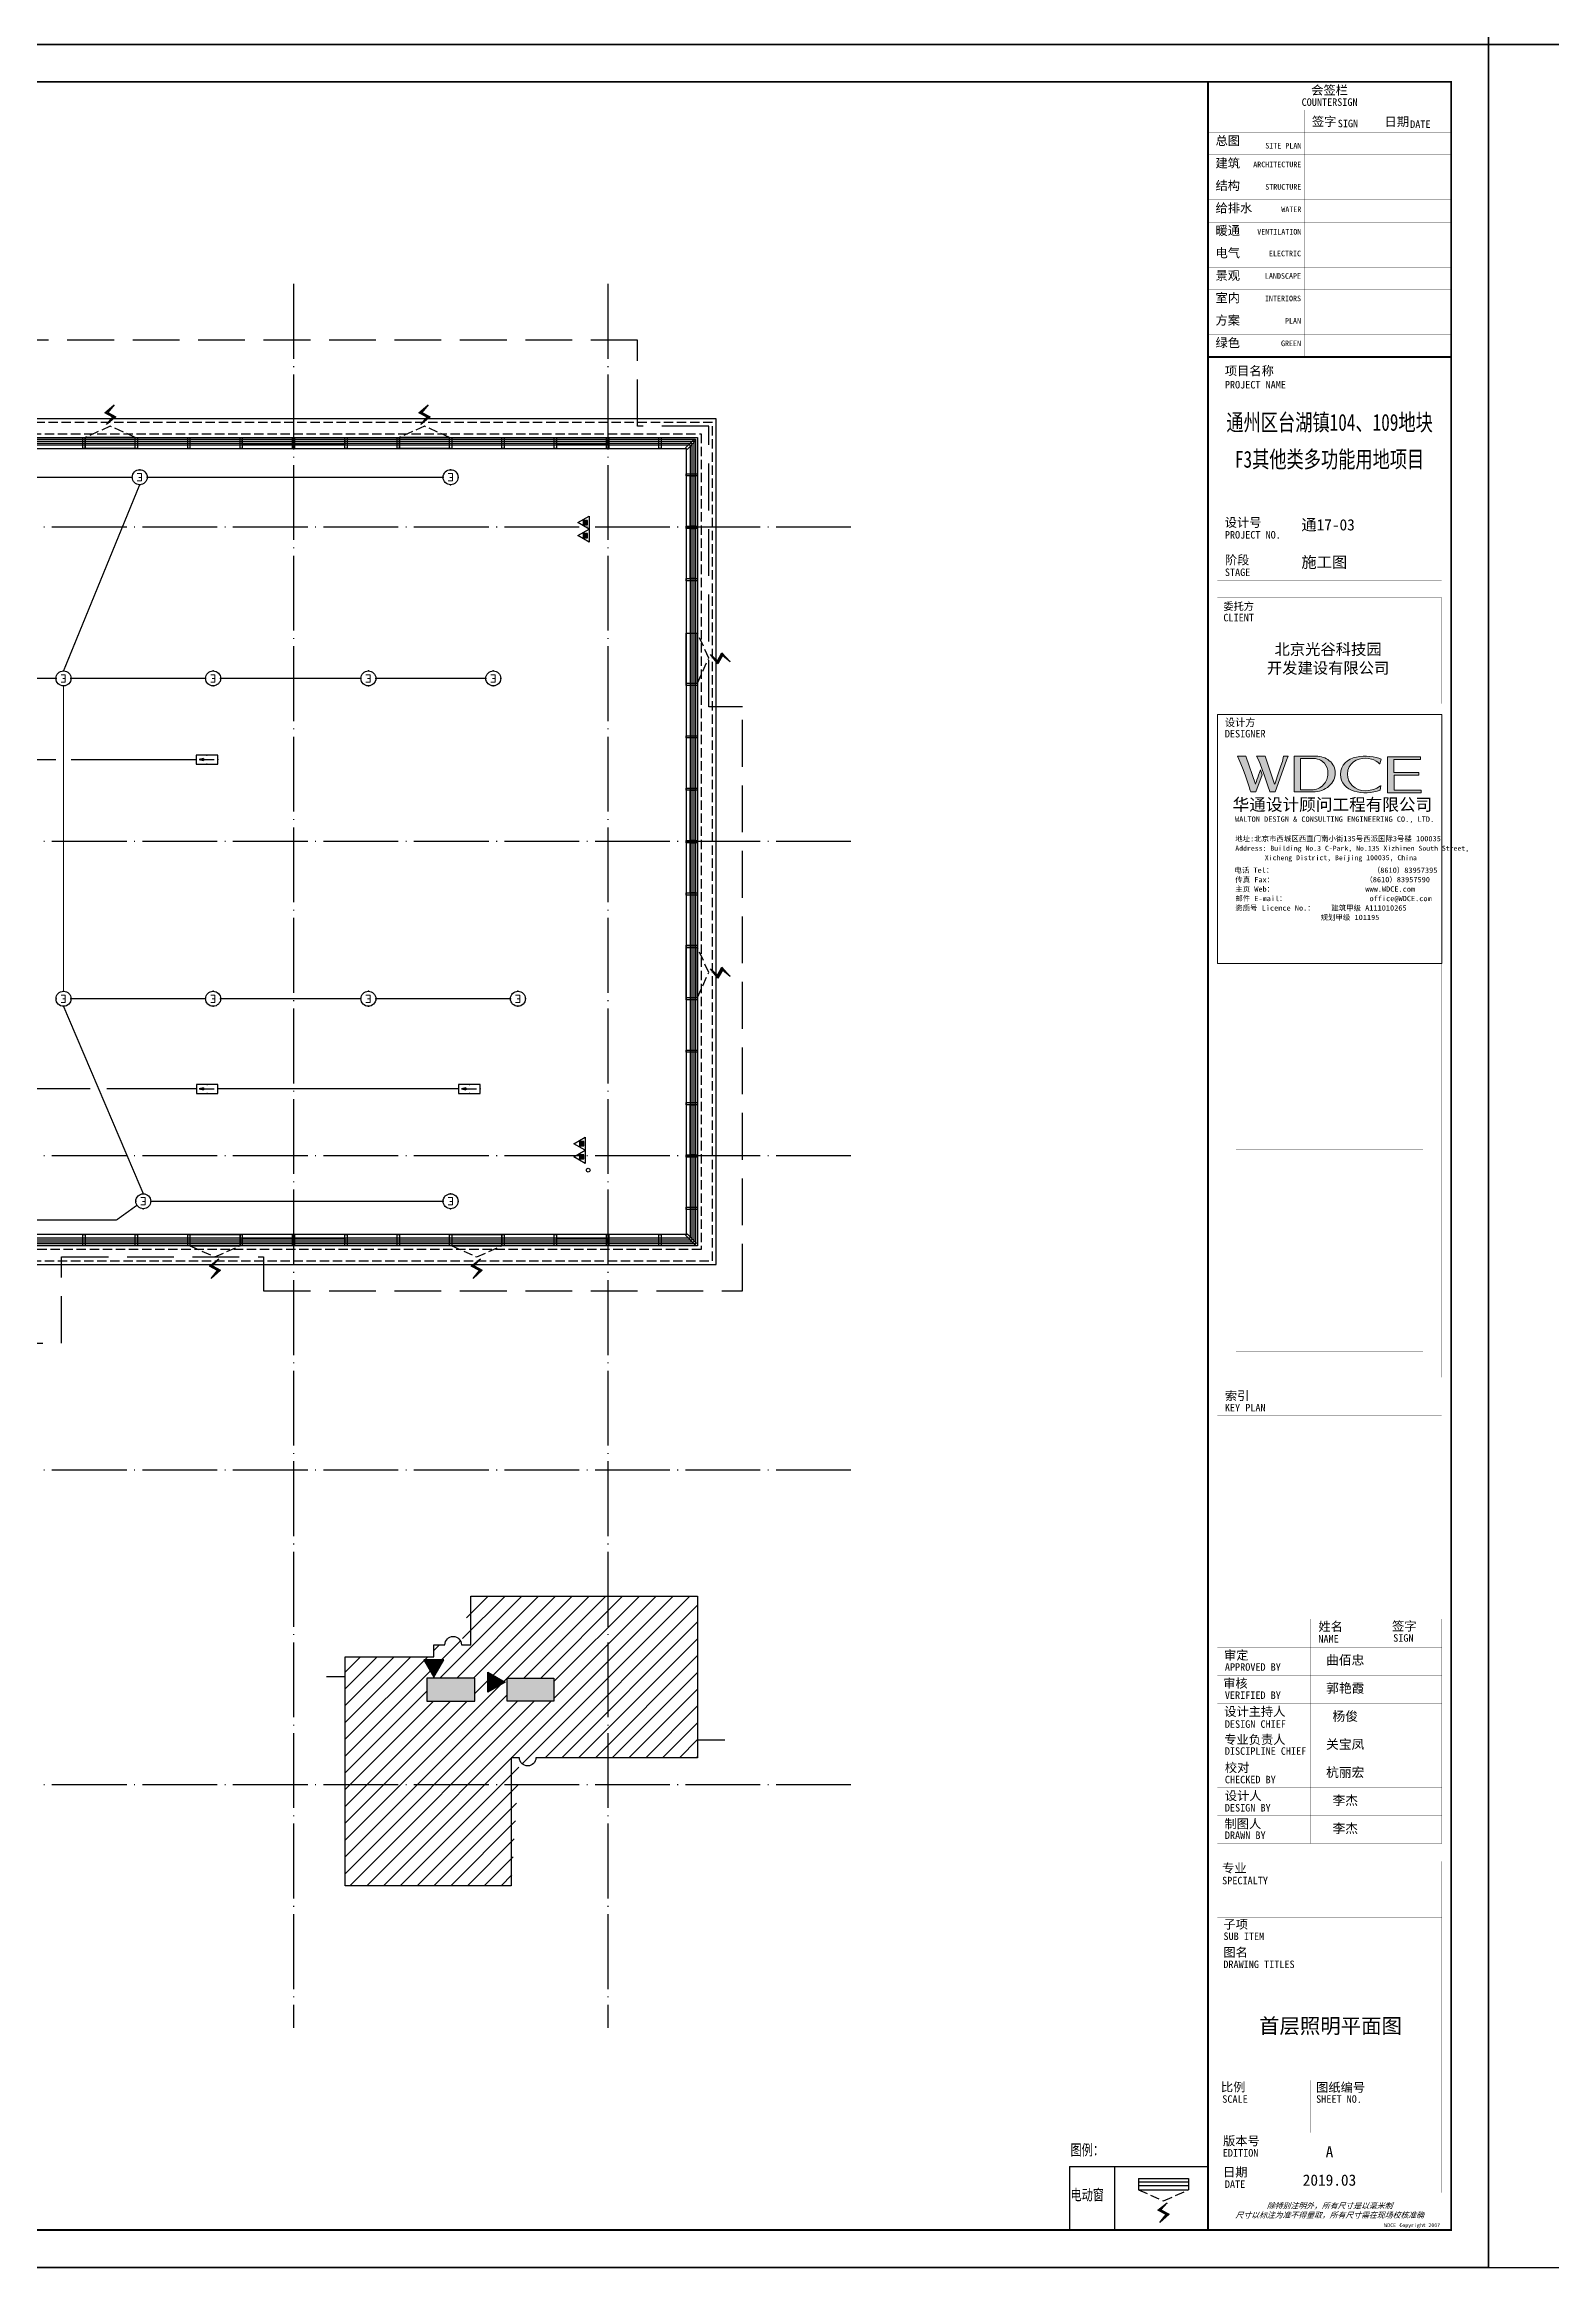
# Model space of a CAD drawing. Extents: x -292644 to 261407, y -12902 to 435090.
# Drawn here: x 138697 to 178991, y -12902 to 46500 of the extents above; entities that cross this region are included whole.
import ezdxf
from ezdxf.enums import TextEntityAlignment as Align
from ezdxf.xclip import XClip

# ---------------------------------------------------------------- set-up
doc = ezdxf.new("R2010")
doc.units = 0
doc.header["$LTSCALE"] = 1000
doc.header["$MEASUREMENT"] = 0
for name, pattern in [('104-10 轴网$0$DOTE', [2.42, 2, -0.2, 0.02, -0.2]), ('8#楼幕墙$0$109-34 轴网$0$L1$0$$AUDIT_BAD_LTYPE1', [0]), ('8#楼幕墙$0$DASH', [0.35, 0.25, -0.1]), ('DASH', [0.35, 0.25, -0.1]), ('X-104 8#10#平面_t3$0$109-34 轴网$0$L1$0$$AUDIT_BAD_LTYPE1', [0]), ('X-104 8#10#平面_t3$0$DASH', [0.35, 0.25, -0.1])]:
    doc.linetypes.add(name, pattern=pattern)
doc.layers.get('0').update_dxf_attribs({"linetype": 'CONTINUOUS'})
doc.layers.get('Defpoints').update_dxf_attribs({"linetype": 'CONTINUOUS'})
for name, color, linetype in [('104-10 轴网$0$A_AXIS-轴线', 36, '104-10 轴网$0$DOTE'), ('8#楼幕墙$0$04-电动窗', 1, 'CONTINUOUS'), ('8#楼幕墙$0$A-C_玻璃幕墙', 140, 'CONTINUOUS'), ('8#楼幕墙$0$A-C_窗b', 191, 'CONTINUOUS'), ('EQUIP-照明', 3, 'CONTINUOUS'), ('SHEET_TEXT', 7, 'CONTINUOUS'), ('WIRE-应急', 2, 'DASH'), ('X-104 8#10#平面_t3$0$01-标注_轴线坐标', 132, 'CONTINUOUS'), ('X-104 8#10#平面_t3$0$03-表格_185', 185, 'CONTINUOUS'), ('X-104 8#10#平面_t3$0$04-电动窗', 1, 'CONTINUOUS'), ('X-104 8#10#平面_t3$0$05-填充_156', 156, 'CONTINUOUS'), ('X-104 8#10#平面_t3$0$05-填充_天正', 26, 'CONTINUOUS'), ('X-104 8#10#平面_t3$0$A-C_玻璃幕墙', 140, 'CONTINUOUS'), ('X-104 8#10#平面_t3$0$A-O_分水线', 127, 'CONTINUOUS'), ('X-104 8#10#平面_t3$0$A-O_屋面', 201, 'CONTINUOUS'), ('X-104 8#10#平面_t3$0$A-O_散水', 134, 'CONTINUOUS'), ('X-104 8#10#平面_t3$0$A_STR-砼柱', 51, 'CONTINUOUS'), ('X-104 8#10#平面_t3$0$水-消火栓', 41, 'CONTINUOUS'), ('字', 7, 'CONTINUOUS')]:
    doc.layers.add(name, color=color, linetype=linetype)
doc.layers.add('8#楼幕墙$0$04-不打印_辅助线', color=165, linetype='CONTINUOUS', plot=False)
doc.layers.add('X-104 8#10#平面_t3$0$04-不打印_辅助线', color=165, linetype='CONTINUOUS', plot=False)
doc.layers.add('X-104 8#10#平面_t3$0$000套内', color=226, linetype='CONTINUOUS', lineweight=30, plot=False)
doc.layers.get('X-104 8#10#平面_t3$0$A-O_分水线').off()
doc.styles.add('_TEL_DIM', font='SIMPLEX', dxfattribs={"width": 0.7, "height": 3.5, "bigfont": 'HZTXT'})
doc.styles.get("Standard").update_dxf_attribs({"font": 'gbenor.shx', "bigfont": 'gbcbig.shx'})
doc.styles.add('X-104 8#10#平面_t3$0$Standard', font='STXIHEI.TTF', dxfattribs={"width": 0.75})
doc.styles.add('华文细黑', font='STXIHEI.TTF')
doc.styles.add('图签信息$0$hwxh', font='STXIHEI.TTF')
doc.styles.add('图签信息$0$华文细黑', font='STXIHEI.TTF', dxfattribs={"height": 10})

# ---------------------------------------------------------------- blocks, each defined once
blk = doc.blocks.new('图签信息$0$WDCE Copyright200X')
at = {"const_width": 0.016}
blk.add_lwpolyline([(-10.6, 1.26, 1), (-11.4, 1.26, 1)], format="xyb", close=True, dxfattribs=at)
at = {"style": '图签信息$0$华文细黑'}
for s, p in [('WDCE ', (-11.46, 0.5)), ('     Copyright ', (-3.51, 0.5))]:
    blk.add_text(s, height=1, dxfattribs=at).set_placement(p, align=Align.BOTTOM_RIGHT)
blk.add_text('c', height=0.6, dxfattribs=at).set_placement((-11.04, 1.35), align=Align.MIDDLE_CENTER)
blk.add_attdef('200X', text='', height=1, dxfattribs=at).set_placement((-0.45, 0.5), align=Align.BOTTOM_RIGHT)
blk = doc.blocks.new('图签信息$0$logo2')
h = blk.add_hatch(color=7)
h.paths.add_polyline_path([(19.02, -7.36), (15.84, -7.36), (15.84, -3.97), (18.97, -3.97), (18.97, -4.24), (16.46, -4.24), (16.46, -5.45), (18.81, -5.45), (18.81, -5.69), (16.47, -5.69), (16.47, -7.12), (19.02, -7.12)])
edge = h.paths.add_edge_path()
edge.add_spline(control_points=[(15.26, -4.21), (15.26, -4.21), (15.13, -4.65), (15.13, -4.65), (15.13, -4.65), (14.62, -4.1), (13.73, -4.1), (13.04, -4.1), (12.07, -4.54), (12.08, -5.62), (12.08, -6.49), (12.77, -7.16), (13.73, -7.17), (14.66, -7.17), (15.23, -6.68), (15.23, -6.68), (15.23, -6.68), (15.16, -7.11), (15.16, -7.11), (13.63, -7.7), (11.42, -7.29), (11.41, -5.64), (11.4, -3.72), (14.16, -3.66), (15.26, -4.21)], knot_values=[0, 0, 0, 0, 1, 1, 1, 2, 2, 2, 3, 3, 3, 4, 4, 4, 5, 5, 5, 6, 6, 6, 7, 7, 7, 8, 8, 8, 8], degree=3, periodic=0)
edge = h.paths.add_edge_path(flags=16)
edge.add_spline(control_points=[(10.23, -5.57), (10.23, -5.16), (10.12, -4.83), (9.9, -4.58), (9.63, -4.27), (9.23, -4.12), (8.69, -4.12), (8.69, -4.12), (7.64, -4.12), (7.64, -4.12), (7.64, -4.12), (7.64, -7.1), (7.64, -7.1), (7.64, -7.1), (8.66, -7.1), (8.66, -7.1), (9.13, -7.1), (9.52, -6.93), (9.82, -6.6), (10.09, -6.31), (10.23, -5.96), (10.23, -5.57)], knot_values=[0, 0, 0, 0, 1, 1, 1, 2, 2, 2, 3, 3, 3, 4, 4, 4, 5, 5, 5, 6, 6, 6, 7, 7, 7, 7], degree=3, periodic=0)
edge = h.paths.add_edge_path()
edge.add_spline(control_points=[(10.92, -5.51), (10.92, -5.96), (10.72, -6.37), (10.34, -6.72), (9.92, -7.1), (9.41, -7.29), (8.82, -7.29), (8.82, -7.29), (7.03, -7.29), (7.03, -7.29), (7.03, -7.29), (7.03, -3.92), (7.03, -3.92), (7.03, -3.92), (9.1, -3.92), (9.1, -3.92), (9.59, -3.92), (10.01, -4.06), (10.36, -4.34), (10.73, -4.64), (10.92, -5.03), (10.92, -5.51)], knot_values=[0, 0, 0, 0, 1, 1, 1, 2, 2, 2, 3, 3, 3, 4, 4, 4, 5, 5, 5, 6, 6, 6, 7, 7, 7, 7], degree=3, periodic=0)
at = {"lineweight": 0}
blk.add_lwpolyline([(19.02, -7.36), (15.84, -7.36), (15.84, -3.97), (18.97, -3.97), (18.97, -4.24), (16.46, -4.24), (16.46, -5.45), (18.81, -5.45), (18.81, -5.69), (16.47, -5.69), (16.47, -7.12), (19.02, -7.12), (19.02, -7.36)], dxfattribs=at)
for points, knots in [([(10.92, -5.51), (10.92, -5.96), (10.72, -6.37), (10.34, -6.72), (9.92, -7.1), (9.41, -7.29), (8.82, -7.29), (8.82, -7.29), (7.03, -7.29), (7.03, -7.29), (7.03, -7.29), (7.03, -3.92), (7.03, -3.92), (7.03, -3.92), (9.1, -3.92), (9.1, -3.92), (9.59, -3.92), (10.01, -4.06), (10.36, -4.34), (10.73, -4.64), (10.92, -5.03), (10.92, -5.51)], [0, 0, 0, 0, 1, 1, 1, 2, 2, 2, 3, 3, 3, 4, 4, 4, 5, 5, 5, 6, 6, 6, 7, 7, 7, 7]), ([(10.23, -5.57), (10.23, -5.16), (10.12, -4.83), (9.9, -4.58), (9.63, -4.27), (9.23, -4.12), (8.69, -4.12), (8.69, -4.12), (7.64, -4.12), (7.64, -4.12), (7.64, -4.12), (7.64, -7.1), (7.64, -7.1), (7.64, -7.1), (8.66, -7.1), (8.66, -7.1), (9.13, -7.1), (9.52, -6.93), (9.82, -6.6), (10.09, -6.31), (10.23, -5.96), (10.23, -5.57)], [0, 0, 0, 0, 1, 1, 1, 2, 2, 2, 3, 3, 3, 4, 4, 4, 5, 5, 5, 6, 6, 6, 7, 7, 7, 7]), ([(15.26, -4.21), (15.26, -4.21), (15.13, -4.65), (15.13, -4.65), (15.13, -4.65), (14.62, -4.1), (13.73, -4.1), (13.04, -4.1), (12.07, -4.54), (12.08, -5.62), (12.08, -6.49), (12.77, -7.16), (13.73, -7.17), (14.66, -7.17), (15.23, -6.68), (15.23, -6.68), (15.23, -6.68), (15.16, -7.11), (15.16, -7.11), (13.63, -7.7), (11.42, -7.29), (11.41, -5.64), (11.4, -3.72), (14.16, -3.66), (15.26, -4.21)], [0, 0, 0, 0, 1, 1, 1, 2, 2, 2, 3, 3, 3, 4, 4, 4, 5, 5, 5, 6, 6, 6, 7, 7, 7, 8, 8, 8, 8])]:
    blk.add_open_spline(points, degree=3, knots=knots, dxfattribs=at)
blk = doc.blocks.new('图签信息$0$logo1')
h = blk.add_hatch(color=8)
edge = h.paths.add_edge_path()
edge.add_spline(control_points=[(3.86, -5.21), (3.63, -5.88), (3.39, -6.56), (3.39, -6.56), (3.39, -6.56), (2.5, -3.91), (2.5, -3.91), (2.5, -3.91), (1.8, -3.91), (1.69, -3.91), (2.02, -4.39), (2.95, -7.27), (2.95, -7.27), (2.95, -7.27), (3.44, -7.27), (3.44, -7.27), (3.44, -7.27), (4.03, -5.66), (4.03, -5.66), (4.03, -5.66), (3.86, -5.21), (3.86, -5.21)], knot_values=[0, 0, 0, 0, 1, 1, 1, 2, 2, 2, 3, 3, 3, 4, 4, 4, 5, 5, 5, 6, 6, 6, 7, 7, 7, 7], degree=3, periodic=0)
h = blk.add_hatch(color=7)
edge = h.paths.add_edge_path()
edge.add_spline(control_points=[(6.04, -3.91), (6.09, -4.1), (5.2, -6.56), (5.2, -6.56), (5.2, -6.56), (4.3, -3.91), (4.3, -3.91), (4.3, -3.91), (3.6, -3.91), (3.49, -3.91), (3.82, -4.39), (4.75, -7.27), (4.75, -7.27), (4.75, -7.27), (5.24, -7.27), (5.24, -7.27), (5.24, -7.27), (6.33, -4.3), (6.33, -4.3), (6.33, -4.3), (6.48, -3.91), (6.48, -3.91), (6.48, -3.91), (6.21, -3.91), (6.04, -3.91)], knot_values=[0, 0, 0, 0, 1, 1, 1, 2, 2, 2, 3, 3, 3, 4, 4, 4, 5, 5, 5, 6, 6, 6, 7, 7, 7, 8, 8, 8, 8], degree=3, periodic=0)
at = {"color": 8, "lineweight": 0}
blk.add_open_spline([(3.86, -5.21), (3.63, -5.88), (3.39, -6.56), (3.39, -6.56), (3.39, -6.56), (2.5, -3.91), (2.5, -3.91), (2.5, -3.91), (1.8, -3.91), (1.69, -3.91), (2.02, -4.39), (2.95, -7.27), (2.95, -7.27), (2.95, -7.27), (3.44, -7.27), (3.44, -7.27), (3.44, -7.27), (4.03, -5.66), (4.03, -5.66), (4.03, -5.66), (3.86, -5.21), (3.86, -5.21)], degree=3, knots=[0, 0, 0, 0, 1, 1, 1, 2, 2, 2, 3, 3, 3, 4, 4, 4, 5, 5, 5, 6, 6, 6, 7, 7, 7, 7], dxfattribs=at)
at = {"lineweight": 0}
blk.add_open_spline([(6.04, -3.91), (6.09, -4.1), (5.2, -6.56), (5.2, -6.56), (5.2, -6.56), (4.3, -3.91), (4.3, -3.91), (4.3, -3.91), (3.6, -3.91), (3.49, -3.91), (3.82, -4.39), (4.75, -7.27), (4.75, -7.27), (4.75, -7.27), (5.24, -7.27), (5.24, -7.27), (5.24, -7.27), (6.33, -4.3), (6.33, -4.3), (6.33, -4.3), (6.48, -3.91), (6.48, -3.91), (6.48, -3.91), (6.21, -3.91), (6.04, -3.91)], degree=3, knots=[0, 0, 0, 0, 1, 1, 1, 2, 2, 2, 3, 3, 3, 4, 4, 4, 5, 5, 5, 6, 6, 6, 7, 7, 7, 8, 8, 8, 8], dxfattribs=at)
blk.add_blockref('图签信息$0$logo2', (0, 0))
blk = doc.blocks.new('图签信息$0$时间-logo')
at = {"layer": 'Defpoints', "lineweight": 0}
blk.add_lwpolyline([(0, -23.46), (-21.17, -23.46), (-21.17, 0), (0, 0), (0, -23.46)], dxfattribs=at)
blk.add_blockref('图签信息$0$logo1', (-20.97, 0))
at = {"style": '图签信息$0$hwxh'}
for s, height, p in [('华通设计顾问工程有限公司 ', 1.15, (-19.73, -9.05)), ('WALTON DESIGN & CONSULTING ENGINEERING CO., LTD.', 0.5, (-19.5, -10.1)), ('Address: Building No.3 C-Park, No.135 Xizhimen South Street, ', 0.47, (-19.48, -12.83)), ('地址:北京市西城区西直门南小街135号西派国际3号楼 100035', 0.5, (-19.48, -11.94)), ('电话 Tel：                        （8610）83957395 ', 0.5, (-19.56, -14.91)), ('Xicheng District, Beijing 100035, China ', 0.47, (-16.69, -13.72)), ('传真 Fax：                      （8610）83957590 ', 0.5, (-19.48, -15.8)), ('主页 Web：                      www.WDCE.com ', 0.5, (-19.48, -16.69)), ('资质号 Licence No.：    建筑甲级 A111010265 ', 0.5, (-19.48, -18.47)), ('邮件 E-mail：                    office@WDCE.com ', 0.5, (-19.48, -17.58)), ('   规划甲级 101195', 0.5, (-12.6, -19.36))]:
    blk.add_text(s, height=height, dxfattribs=at).set_placement(p)
blk = doc.blocks.new('图签信息')
at = {"const_width": 0.5}
for points in [[(-65, 574), (-65, 500.5), (0, 500.5), (0, 574)], [(-65, 0), (0, 0), (0, 500.5), (-65, 500.5)]]:
    blk.add_lwpolyline(points, close=True, dxfattribs=at)
at = {"const_width": 0.05}
for points in [[(-65, 566.5), (0, 566.5)], [(-39.14, 566.5), (-39.14, 500.5)], [(-19.1, 566.5), (-19.1, 500.5)], [(-65, 560.5), (0, 560.5)], [(-65, 554.5), (0, 554.5)], [(-65, 548.5), (0, 548.5)], [(-65, 542.5), (0, 542.5)], [(-65, 536.5), (0, 536.5)], [(-65, 530.5), (0, 530.5)], [(-65, 524.5), (0, 524.5)], [(-65, 518.5), (0, 518.5)], [(-65, 512.5), (0, 512.5)], [(-65, 512.5), (0, 512.5)], [(-65, 506.5), (0, 506.5)], [(-65, 500.5), (0, 500.5)], [(-62.5, 450.87), (-2.5, 450.87)], [(-62.5, 440.87), (-2.5, 440.87)], [(-2.5, 407.85), (-2.5, 436.12), (-62.5, 436.12), (-62.5, 407.85)], [(-62.5, 407.85), (-2.5, 407.85)], [(-62.5, 404.92), (-62.5, 227.83)], [(-62.5, 404.92), (-2.5, 404.92)], [(-62.5, 227.83), (-2.5, 227.83), (-2.5, 404.92)], [(-57.5, 338.36), (-7.5, 338.36)], [(-57.5, 288.83), (-7.5, 288.83)], [(-57.5, 234.85), (-7.5, 234.85)], [(-62.5, 227.83), (-2.5, 227.83)], [(-62.5, 217.74), (-2.5, 217.74)], [(-62.5, 103.26), (-2.5, 103.26), (-2.5, 163.26), (-62.5, 163.26), (-62.5, 103.26)], [(-37.5, 163.26), (-37.5, 103.26)], [(-20, 163.26), (-20, 103.26)], [(-62.5, 155.76), (-2.5, 155.76)], [(-62.5, 148.26), (-2.5, 148.26)], [(-62.5, 140.76), (-2.5, 140.76)], [(-62.5, 133.26), (-2.5, 133.26)], [(-62.5, 125.76), (-2.5, 125.76)], [(-62.5, 118.26), (-2.5, 118.26)], [(-62.5, 110.76), (-2.5, 110.76)], [(-62.5, 98.5), (-2.5, 98.5), (-2.5, 10), (-62.5, 10), (-62.5, 98.5)], [(-62.5, 83.5), (-2.5, 83.5)], [(-62.5, 76), (-2.5, 76)], [(-62.5, 40), (-2.5, 40)], [(-37.5, 40), (-37.5, 26)], [(-62.5, 26), (-2.5, 26)], [(-62.5, 18), (-2.5, 18)]]:
    blk.add_lwpolyline(points, dxfattribs=at)
at = {"ltscale": 0.001, "xscale": 2.834689937531525, "yscale": 2.834689937531525, "zscale": 2.834689937531525}
blk.add_blockref('图签信息$0$时间-logo', (-2.5, 404.92), dxfattribs=at)
blk.add_blockref('图签信息$0$WDCE Copyright200X', (-2.5, 0)).add_auto_attribs({'200X': '2007'})
at = {"style": '图签信息$0$华文细黑'}
for s, height, p in [('会签栏', 2.4, (-32.5, 573)), ('COUNTERSIGN', 2, (-32.5, 569.6))]:
    blk.add_text(s, height=height, dxfattribs=at).set_placement(p, align=Align.TOP_CENTER)
for s, height, p in [('签字', 2.4, (-37.22, 564.63)), ('日期', 2.4, (-17.79, 564.58)), ('总图', 2.4, (-63, 559.5)), ('SIGN', 2, (-30.32, 563.88)), ('DATE', 2, (-10.96, 563.7)), ('建筑', 2.4, (-63, 553.5)), ('结构', 2.4, (-63, 547.5)), ('给排水', 2.4, (-63, 541.5)), ('暖通', 2.4, (-63, 535.5)), ('电气', 2.4, (-63, 529.5)), ('景观', 2.4, (-63, 523.5)), ('室内', 2.4, (-63, 517.5)), ('方案', 2.4, (-63, 511.5)), ('绿色', 2.4, (-63, 505.5)), ('项目名称', 2.4, (-60.5, 498)), ('PROJECT NAME', 2, (-60.5, 494.08)), ('设计号', 2.4, (-60.54, 457.48)), ('PROJECT NO.', 2, (-60.5, 453.97)), ('阶段', 2.4, (-60.5, 447.47)), ('STAGE', 2, (-60.5, 443.97)), ('委托方', 2, (-60.9, 434.86)), ('CLIENT', 2, (-60.9, 431.86)), ('设计方', 2, (-60.5, 403.83)), ('DESIGNER', 2, (-60.5, 400.83)), ('KEY PLAN', 2, (-60.5, 220.74)), ('索引', 2.4, (-60.5, 224.14)), ('姓名', 2.4, (-35.5, 162.47)), ('签字', 2.4, (-15.81, 162.57)), ('审定', 2.4, (-60.73, 154.81)), ('NAME', 2, (-35.5, 158.96)), ('SIGN', 2, (-15.5, 159.2)), ('APPROVED BY', 2, (-60.5, 151.44)), ('审核', 2.4, (-60.95, 147.29)), ('VERIFIED BY', 2, (-60.5, 143.91)), ('设计主持人', 2.4, (-60.68, 139.76)), ('专业负责人', 2.4, (-60.67, 132.26)), ('DESIGN CHIEF', 2, (-60.5, 136.19)), ('校对', 2.4, (-60.5, 124.76)), ('DISCIPLINE CHIEF', 2, (-60.5, 128.98)), ('CHECKED BY', 2, (-60.5, 121.37)), ('设计人', 2.4, (-60.5, 117.26)), ('DESIGN BY', 2, (-60.5, 113.83)), ('制图人', 2.4, (-60.61, 109.76)), ('DRAWN BY', 2, (-60.5, 106.5)), ('专业', 2.4, (-61.23, 97.93)), ('SPECIALTY', 2, (-61.23, 94.38)), ('SUB ITEM', 2, (-60.88, 79.5)), ('子项', 2.4, (-60.88, 82.92)), ('DRAWING TITLES', 2, (-60.91, 72)), ('图名', 2.4, (-60.91, 75.41)), ('比例', 2.4, (-61.56, 39.42)), ('SCALE', 2, (-61.19, 36)), ('SHEET NO.', 2, (-36.1, 36)), ('图纸编号', 2.4, (-36.1, 39.32)), ('版本号', 2.4, (-61, 25.03)), ('EDITION', 2, (-61.06, 21.61)), ('日期', 2.4, (-61, 16.68)), ('DATE', 2, (-60.5, 13.26))]:
    blk.add_text(s, height=height, dxfattribs=at).set_placement(p, align=Align.TOP_LEFT)
for s, p in [('ARCHITECTURE', (-40.06, 552.7)), ('SITE PLAN', (-40.06, 557.7)), ('STRUCTURE', (-40.06, 546.7)), ('WATER', (-40.06, 540.7)), ('VENTILATION', (-40.06, 534.7)), ('ELECTRIC', (-40.14, 528.89)), ('LANDSCAPE', (-40.14, 522.89)), ('INTERIORS', (-40.14, 516.89)), ('PLAN', (-40.14, 510.89)), ('GREEN', (-40.14, 504.89))]:
    blk.add_text(s, height=1.5, dxfattribs=at).set_placement(p, align=Align.TOP_RIGHT)
at = {"color": 4, "style": '图签信息$0$华文细黑', "width": 0.75}
for s, p in [('通州区台湖镇104、109地块', (-32.5, 480.78)), ('F3其他类多功能用地项目', (-32.5, 470.91))]:
    blk.add_text(s, height=4.5, dxfattribs=at).set_placement(p, align=Align.CENTER)
at = {"color": 4, "style": '图签信息$0$华文细黑'}
for s, p in [('A', (-32.53, 19.4)), ('2019.03', (-32.53, 11.84))]:
    blk.add_text(s, height=3, dxfattribs=at).set_placement(p, align=Align.CENTER)
at = {"style": '图签信息$0$华文细黑', "oblique": 20}
for s, p in [('除特别注明外，所有尺寸是以毫米制', (-32.5, 6.5)), ('尺寸以标注为准不得量取，所有尺寸需在现场校核准确', (-32.5, 4))]:
    blk.add_text(s, height=1.5, dxfattribs=at).set_placement(p, align=Align.MIDDLE_CENTER)
at = {"color": 4, "ltscale": 0.001, "char_height": 3, "width": 58.4895, "style": '图签信息$0$华文细黑'}
for s, insert, attachment_point in [('通17-03', (-40.06, 455.51), 4), ('施工图', (-40.06, 445.51), 4), ('北京光谷科技园\\P开发建设有限公司', (-32.9, 419.71), 5)]:
    blk.add_mtext(s, dxfattribs=dict(at, insert=insert, attachment_point=attachment_point))
blk = doc.blocks.new('图签-A1')
at = {"color": 2}
blk.add_blockref('图签信息', (0, 0), dxfattribs=at)
blk = doc.blocks.new('图框-A1')
for points, const_width in [([(0, 0), (841, 0), (841, 594), (0, 594)], 0.05), ([(766, 584), (25, 584), (25, 10), (766, 10)], 0.5)]:
    blk.add_lwpolyline(points, close=True, dxfattribs=dict(const_width=const_width))
at = {"const_width": 0.05}
blk.add_lwpolyline([(841, 297), (839, 297)], dxfattribs=at)
blk = doc.blocks.new('104-10 轴网')
at = {"layer": '104-10 轴网$0$A_AXIS-轴线', "linetype": '104-10 轴网$0$DOTE'}
for p, q in [((0, -6500), (0, 40100)), ((8400, -6500), (8400, 40100)), ((16800, -6500), (16800, 40100)), ((25200, -6500), (25200, 40100)), ((33600, -6500), (33600, 40100)), ((42000, -6500), (42000, 40100)), ((120430, 40100), (120430, -6500)), ((128830, 40100), (128830, -6500)), ((137230, 40100), (137230, -6500)), ((145630, 40100), (145630, -6500)), ((154030, 40100), (154030, -6500)), ((162430, 40100), (162430, -6500)), ((-6500, 33600), (48500, 33600)), ((168930, 33600), (113930, 33600)), ((-6500, 25200), (48500, 25200)), ((168930, 25200), (113930, 25200)), ((-6500, 16800), (48500, 16800)), ((168930, 16800), (113930, 16800)), ((-6500, 8400), (48500, 8400)), ((168930, 8400), (113930, 8400)), ((-6500, 0), (48500, 0)), ((168930, 0), (113930, 0))]:
    blk.add_line(p, q, dxfattribs=at)
at = {"layer": 'Defpoints'}
for points in [[(-16050, 45500), (58050, 45500), (58050, -11900), (-16050, -11900)], [(104380, 45500), (178480, 45500), (178480, -11900), (104380, -11900)]]:
    blk.add_lwpolyline(points, close=True, dxfattribs=at)
blk = doc.blocks.new('104-8910 结构')
at = {"layer": 'Defpoints'}
blk.add_lwpolyline([(-19000, -118200), (61000, -118200), (61000, 41800), (-19000, 41800)], close=True, dxfattribs=at)
blk = doc.blocks.new('X-104 8#10#平面_t3$0$fdhggh')
at = {"layer": 'X-104 8#10#平面_t3$0$04-不打印_辅助线'}
blk.add_lwpolyline([(19450, 12900), (19450, -2650), (-2650, -2650), (-2650, 27850), (8450, 27850), (8450, 30800), (14150, 30800), (14150, 35950), (44350, 35950), (44350, 14450), (24500, 14450), (24500, 12900)], close=True, dxfattribs=at)
blk = doc.blocks.new('8#楼幕墙$0$ii')
blk.add_lwpolyline([(-1340, 0), (0, 0), (0, -150), (-1340, -150)], close=True)
blk = doc.blocks.new('8#楼幕墙$0$$TCHSYS$WIN2D')
for p, q in [((-0.5, 0.5), (0.5, 0.5)), ((-0.5, 0.5), (-0.5, -0.5)), ((0.5, 0.5), (0.5, -0.5)), ((0.5, 0.167), (-0.5, 0.167)), ((0.5, -0.167), (-0.5, -0.167)), ((-0.5, -0.5), (0.5, -0.5))]:
    blk.add_line(p, q)
blk = doc.blocks.new('8#楼幕墙$0$开启扇')
at = {"layer": '8#楼幕墙$0$04-电动窗'}
h = blk.add_hatch(color=1, dxfattribs=at)
h.dxf.hatch_style = 1
h.paths.add_polyline_path([(771, 399), (600, 588), (817, 705), (569, 925), (738, 715), (521, 598)])
at = {"linetype": '8#楼幕墙$0$DASH'}
blk.add_lwpolyline([(0, 50), (670, 350), (1340, 50)], dxfattribs=at)
at = {"layer": '8#楼幕墙$0$04-电动窗', "color": 1}
blk.add_lwpolyline([(771, 399), (600, 588), (817, 705), (569, 925), (738, 715), (521, 598), (771, 399)], close=True, dxfattribs=at)
at = {"xscale": -1340, "yscale": 300, "zscale": 1340, "rotation": 180}
blk.add_blockref('8#楼幕墙$0$$TCHSYS$WIN2D', (670, -100), dxfattribs=at)
blk = doc.blocks.new('8#楼幕墙')
at = {"layer": '8#楼幕墙$0$04-不打印_辅助线'}
for points in [[(-18550, -12900), (65550, -12900), (65550, 46500), (-18550, 46500)], [(19400, 12900), (19400, -2600), (-2600, -2600), (-2600, 27800), (8500, 27800), (8500, 31000), (14200, 31000), (14200, 35900), (44300, 35900), (44300, 14500), (24130, 14500), (24130, 12900)]]:
    blk.add_lwpolyline(points, close=True, dxfattribs=at)
at = {"layer": '8#楼幕墙$0$A-C_玻璃幕墙'}
for points in [[(13870, 29500), (14100, 29500), (14100, 36000), (44400, 36000), (44400, 14400), (23970, 14400)], [(13870, 29200), (14400, 29200), (14400, 35700), (44100, 35700), (44100, 14700), (23970, 14700)], [(13930, 29450), (14150, 29450), (14150, 35950), (44350, 35950), (44350, 14450), (24030, 14450)], [(13930, 29300), (14300, 29300), (14300, 35800), (44200, 35800), (44200, 14600), (24030, 14600)]]:
    blk.add_lwpolyline(points, dxfattribs=at)
for points in [[(27970, 36000), (28030, 36000), (28030, 35700), (27970, 35700)], [(29370, 36000), (29430, 36000), (29430, 35700), (29370, 35700)], [(30770, 36000), (30830, 36000), (30830, 35700), (30770, 35700)], [(32170, 36000), (32230, 36000), (32230, 35700), (32170, 35700)], [(33570, 36000), (33630, 36000), (33630, 35700), (33570, 35700)], [(34970, 36000), (35030, 36000), (35030, 35700), (34970, 35700)], [(36370, 36000), (36430, 36000), (36430, 35700), (36370, 35700)], [(37770, 36000), (37830, 36000), (37830, 35700), (37770, 35700)], [(39170, 36000), (39230, 36000), (39230, 35700), (39170, 35700)], [(40570, 36000), (40630, 36000), (40630, 35700), (40570, 35700)], [(41970, 36000), (42030, 36000), (42030, 35700), (41970, 35700)], [(43370, 36000), (43430, 36000), (43430, 35700), (43370, 35700)], [(44350, 35908), (44308, 35950), (44079, 35721), (44121, 35679)], [(44100, 34970), (44100, 35030), (44400, 35030), (44400, 34970)], [(44100, 33570), (44100, 33630), (44400, 33630), (44400, 33570)], [(44100, 32170), (44100, 32230), (44400, 32230), (44400, 32170)], [(44100, 29370), (44100, 29430), (44400, 29430), (44400, 29370)], [(44100, 27970), (44100, 28030), (44400, 28030), (44400, 27970)], [(44100, 26570), (44100, 26630), (44400, 26630), (44400, 26570)], [(44100, 25170), (44100, 25230), (44400, 25230), (44400, 25170)], [(44100, 23770), (44100, 23830), (44400, 23830), (44400, 23770)], [(44100, 22370), (44100, 22430), (44400, 22430), (44400, 22370)], [(44100, 20970), (44100, 21030), (44400, 21030), (44400, 20970)], [(44100, 19570), (44100, 19630), (44400, 19630), (44400, 19570)], [(44100, 18170), (44100, 18230), (44400, 18230), (44400, 18170)], [(44100, 16770), (44100, 16830), (44400, 16830), (44400, 16770)], [(44100, 15370), (44100, 15430), (44400, 15430), (44400, 15370)], [(27970, 14700), (28030, 14700), (28030, 14400), (27970, 14400)], [(29370, 14700), (29430, 14700), (29430, 14400), (29370, 14400)], [(30770, 14700), (30830, 14700), (30830, 14400), (30770, 14400)], [(32170, 14700), (32230, 14700), (32230, 14400), (32170, 14400)], [(33570, 14700), (33630, 14700), (33630, 14400), (33570, 14400)], [(34970, 14700), (35030, 14700), (35030, 14400), (34970, 14400)], [(36370, 14700), (36430, 14700), (36430, 14400), (36370, 14400)], [(37770, 14700), (37830, 14700), (37830, 14400), (37770, 14400)], [(39170, 14700), (39230, 14700), (39230, 14400), (39170, 14400)], [(40570, 14700), (40630, 14700), (40630, 14400), (40570, 14400)], [(41970, 14700), (42030, 14700), (42030, 14400), (41970, 14400)], [(43370, 14700), (43430, 14700), (43430, 14400), (43370, 14400)], [(44371, 14471), (44329, 14429), (44079, 14679), (44121, 14721)]]:
    blk.add_lwpolyline(points, close=True, dxfattribs=at)
at = {"layer": '8#楼幕墙$0$A-C_玻璃幕墙', "linetype": '8#楼幕墙$0$109-34 轴网$0$L1$0$$AUDIT_BAD_LTYPE1', "xscale": -1}
for p in [(29370, 35950), (37770, 35950)]:
    blk.add_blockref('8#楼幕墙$0$开启扇', p, dxfattribs=at)
at = {"layer": '8#楼幕墙$0$A-C_玻璃幕墙'}
for p in [(33570, 35950), (34970, 35950), (41970, 35950)]:
    blk.add_blockref('8#楼幕墙$0$ii', p, dxfattribs=at)
for p, rotation in [((44350, 33630), 270), ((44350, 32230), 270), ((44350, 25230), 270), ((44350, 23830), 270), ((44350, 16830), 270), ((32230, 14450), 180), ((33630, 14450), 180), ((40630, 14450), 180)]:
    blk.add_blockref('8#楼幕墙$0$ii', p, dxfattribs=dict(at, rotation=rotation))
at = {"layer": '8#楼幕墙$0$A-C_玻璃幕墙', "linetype": '8#楼幕墙$0$109-34 轴网$0$L1$0$$AUDIT_BAD_LTYPE1', "xscale": -1}
for p, rotation in [((44350, 29431), 270), ((30830, 14450), 180), ((37830, 14450), 180)]:
    blk.add_blockref('8#楼幕墙$0$开启扇', p, dxfattribs=dict(at, rotation=rotation))
at = {"layer": '8#楼幕墙$0$A-C_窗b', "color": 4, "linetype": '8#楼幕墙$0$109-34 轴网$0$L1$0$$AUDIT_BAD_LTYPE1', "xscale": -1, "rotation": 270}
blk.add_blockref('8#楼幕墙$0$开启扇', (44350, 21030), dxfattribs=at)
blk = doc.blocks.new('X-104 8#10#平面_t3$0$gfdsaewqe')
h = blk.add_hatch(color=4)
h.dxf.hatch_style = 1
h.paths.add_polyline_path([(0, 0), (-2072, 1196), (-2072, -1196)])
at = {"color": 4}
blk.add_lwpolyline([(0, 0), (-2072, 1196), (-2072, -1196)], close=True, dxfattribs=at)
blk = doc.blocks.new('X-104 8#10#平面_t3$0$$TWTSYS$00000546')
h = blk.add_hatch()
h.set_pattern_fill('ANSI31', color=256, scale=200, style=0)
h.set_pattern_definition([(45, (-38543.802, -6670.83), (-17.67767, 17.67767), [])])
h.paths.add_polyline_path([(-65, 174), (65, 174), (65, 44), (-65, 44)])
for points in [[(0, 344), (-198, 0), (198, 0)], [(-65, 174), (65, 174), (65, 44), (-65, 44)]]:
    blk.add_lwpolyline(points, close=True)
blk = doc.blocks.new('X-104 8#10#平面_t3$0$A$C46662BA1')
at = {"layer": 'X-104 8#10#平面_t3$0$水-消火栓'}
blk.add_circle((153237, 16420), 50, dxfattribs=at)
at = {"layer": 'X-104 8#10#平面_t3$0$水-消火栓', "xscale": -0.88, "yscale": 0.88, "zscale": 0.88, "rotation": 90}
for p in [(153257, 33724), (153257, 33375), (153157, 17125), (153157, 16776)]:
    blk.add_blockref('X-104 8#10#平面_t3$0$$TWTSYS$00000546', p, dxfattribs=at)
blk = doc.blocks.new('X-104 8#10#平面_t3$0$$TCHSYS$WIN2D')
for p, q in [((-0.5, 0.5), (0.5, 0.5)), ((-0.5, 0.5), (-0.5, -0.5)), ((0.5, 0.5), (0.5, -0.5)), ((0.5, 0.167), (-0.5, 0.167)), ((0.5, -0.167), (-0.5, -0.167)), ((-0.5, -0.5), (0.5, -0.5))]:
    blk.add_line(p, q)
blk = doc.blocks.new('X-104 8#10#平面_t3$0$开启扇')
at = {"layer": 'X-104 8#10#平面_t3$0$04-电动窗'}
h = blk.add_hatch(color=1, dxfattribs=at)
h.dxf.hatch_style = 1
h.paths.add_polyline_path([(771, 399), (600, 588), (817, 705), (569, 925), (738, 715), (521, 598)])
at = {"linetype": 'X-104 8#10#平面_t3$0$DASH'}
blk.add_lwpolyline([(0, 50), (670, 350), (1340, 50)], dxfattribs=at)
at = {"layer": 'X-104 8#10#平面_t3$0$04-电动窗', "color": 1}
blk.add_lwpolyline([(771, 399), (600, 588), (817, 705), (569, 925), (738, 715), (521, 598), (771, 399)], close=True, dxfattribs=at)
at = {"xscale": -1340, "yscale": 300, "zscale": 1340, "rotation": 180}
blk.add_blockref('X-104 8#10#平面_t3$0$$TCHSYS$WIN2D', (670, -100), dxfattribs=at)
blk = doc.blocks.new('X-104 8#10#平面_t3$0$fdgfdhgh')
at = {"layer": 'X-104 8#10#平面_t3$0$03-表格_185'}
for p, q in [((-3700, 1700), (0, 1700)), ((-3700, 1700), (-3700, 0)), ((-2500, 1700), (-2500, 0)), ((0, 1700), (0, 0)), ((-3700, 0), (0, 0))]:
    blk.add_line(p, q, dxfattribs=at)
at = {"layer": 'X-104 8#10#平面_t3$0$A-C_玻璃幕墙', "linetype": 'X-104 8#10#平面_t3$0$109-34 轴网$0$L1$0$$AUDIT_BAD_LTYPE1', "xscale": -1, "rotation": 180}
blk.add_blockref('X-104 8#10#平面_t3$0$开启扇', (-1860, 1128), dxfattribs=at)
at = {"layer": 'X-104 8#10#平面_t3$0$03-表格_185', "color": 7, "char_height": 292.1, "width": 4952.55, "attachment_point": 5, "style": 'X-104 8#10#平面_t3$0$Standard'}
for s, insert in [('图例：', (-3229, 2125)), ('电动窗', (-3229, 925))]:
    blk.add_mtext(s, dxfattribs=dict(at, insert=insert))
blk = doc.blocks.new('X-104 8#10#平面_t3$0$RTYY')
at = {"layer": 'X-104 8#10#平面_t3$0$01-标注_轴线坐标'}
for p, q in [((-540, 5040), (-1036, 5040)), ((8880, 3360), (9608, 3360))]:
    blk.add_line(p, q, dxfattribs=at)
blk = doc.blocks.new('X-104 8#10#平面_t3')
at = {"layer": 'X-104 8#10#平面_t3$0$05-填充_156'}
h = blk.add_hatch(dxfattribs=at)
h.set_pattern_fill('ANSI31', color=256, scale=200, angle=180)
h.set_pattern_definition([(225, (229669.36, -76151.42), (224.5064, -224.5064), [])])
h.paths.add_polyline_path([(151177, -2700), (151397, 720, 1), (151837, 720), (152437, 720), (156157, 720), (156157, 5040), (150097, 5040), (149845, 3740, 0.99997), (149405, 3740), (149107, 3740), (149107, 3420), (146737, 3420), (146737, -2700)])
h.paths.add_polyline_path([(150207, 2850), (150207, 2230), (148917, 2230), (148917, 2850)], flags=16)
h.paths.add_polyline_path([(151067, 2230), (151067, 2850), (152317, 2850), (152317, 2230)], flags=16)
at = {"layer": 'X-104 8#10#平面_t3$0$05-填充_天正'}
h = blk.add_hatch(color=256, dxfattribs=at)
h.dxf.hatch_style = 1
h.paths.add_polyline_path([(150207, 2850), (148917, 2850), (148917, 2230), (150207, 2230)])
h = blk.add_hatch(color=256, dxfattribs=at)
h.dxf.hatch_style = 1
h.paths.add_polyline_path([(152317, 2230), (151067, 2230), (151067, 2850), (152317, 2850)])
at = {"linetype": 'X-104 8#10#平面_t3$0$109-34 轴网$0$L1$0$$AUDIT_BAD_LTYPE1'}
blk.add_lwpolyline([(177307, 46500), (177307, -12900), (93207, -12900), (93207, 46500)], close=True, dxfattribs=at)
at = {"layer": 'X-104 8#10#平面_t3$0$000套内'}
blk.add_lwpolyline([(136857, 24950), (132207, 24950), (132207, 26050), (128307, 26050), (128307, 27150), (126007, 27150), (126007, 35850), (156007, 35850), (156007, 14551), (137257, 14550), (136707, 14550), (136707, 22050), (136857, 22050)], close=True, dxfattribs=at)
at = {"layer": 'X-104 8#10#平面_t3$0$04-不打印_辅助线'}
for points in [[(177307, 46500), (261407, 46500), (261407, 105900), (177307, 105900)], [(177307, -12900), (261407, -12900), (261407, 46500), (177307, 46500)]]:
    blk.add_lwpolyline(points, close=True, dxfattribs=at)
at = {"layer": 'X-104 8#10#平面_t3$0$A-O_屋面', "linetype": 'X-104 8#10#平面_t3$0$DASH', "ltscale": 5}
blk.add_lwpolyline([(132157, 11800), (139157, 11800), (139157, 14100), (144557, 14100), (144557, 13200), (157357, 13200), (157357, 28800), (156457, 28800), (156457, 36300), (154557, 36300), (154557, 38600), (136157, 38600)], dxfattribs=at)
at = {"layer": 'X-104 8#10#平面_t3$0$A-O_散水'}
blk.add_lwpolyline([(125857, 33800), (125857, 36000), (156157, 36000), (156157, 14400), (136257, 14400), (136257, 13900), (156657, 13900), (156657, 36500), (125357, 36500), (125357, 33800), (125857, 33800)], dxfattribs=at)
at = {"layer": 'X-104 8#10#平面_t3$0$A-O_散水', "linetype": 'X-104 8#10#平面_t3$0$DASH'}
blk.add_lwpolyline([(125757, 29600), (125757, 36100), (156257, 36100), (156257, 14300), (131357, 14300), (131357, 14000), (156557, 14000), (156557, 36400), (125457, 36400), (125457, 29600)], close=True, dxfattribs=at)
at = {"layer": 'X-104 8#10#平面_t3$0$A_STR-砼柱'}
blk.add_lwpolyline([(151397, 720), (151177, 720), (151177, -2700), (146737, -2700), (146737, 3420), (149107, 3420), (149107, 3740), (149405, 3740, -0.999941), (149845, 3740), (150097, 3740), (150097, 5040), (156157, 5040), (156157, 720), (152437, 720), (152437, 720), (151837, 720, -1), (151397, 720, 1)], format="xyb", dxfattribs=at)
for points in [[(150207, 2850), (148917, 2850), (148917, 2230), (150207, 2230)], [(152317, 2230), (151067, 2230), (151067, 2850), (152317, 2850)]]:
    blk.add_lwpolyline(points, close=True, dxfattribs=at)
at = {"linetype": 'X-104 8#10#平面_t3$0$109-34 轴网$0$L1$0$$AUDIT_BAD_LTYPE1'}
ref = blk.add_blockref('8#楼幕墙', (111757, 0), dxfattribs=at)
XClip(ref).set_block_clipping_path([(-18549.9999999995, -12899.9999999999), (65550.0000000003, 284100.0000000003)])
for name, p in [('X-104 8#10#平面_t3$0$fdhggh', (111757, 0)), ('X-104 8#10#平面_t3$0$RTYY', (147277, -2160)), ('X-104 8#10#平面_t3$0$fdgfdhgh', (169807, -11900))]:
    blk.add_blockref(name, p, dxfattribs=at)
at = {"xscale": 100, "yscale": 100, "zscale": 100}
for name, p in [('图框-A1', (93207, 46500)), ('图框-A1', (93207, -12900)), ('图签-A1', (176307, -11900))]:
    blk.add_blockref(name, p, dxfattribs=at)
at = {"linetype": 'X-104 8#10#平面_t3$0$109-34 轴网$0$L1$0$$AUDIT_BAD_LTYPE1'}
ref = blk.add_blockref('104-10 轴网', (-8673, 0), dxfattribs=at)
XClip(ref).set_block_clipping_path([(104379.5977508624, -11900), (178479.5977508624, 45500)])
ref = blk.add_blockref('104-8910 结构', (153887, -72700), dxfattribs=dict(at, rotation=180))
XClip(ref).set_block_clipping_path([(-15919.9999999996, -118200.0000000001), (58180.0000000003, -60800.0000000001)])
at = {"color": 6, "yscale": 0.224, "zscale": 0.224}
for p, xscale, rotation in [((149107, 2872), 0.224, 270), ((151012, 2742), -0.224, 180)]:
    blk.add_blockref('X-104 8#10#平面_t3$0$gfdsaewqe', p, dxfattribs=dict(at, xscale=xscale, rotation=rotation))
at = {"layer": 'X-104 8#10#平面_t3$0$A-O_分水线', "linetype": 'X-104 8#10#平面_t3$0$109-34 轴网$0$L1$0$$AUDIT_BAD_LTYPE1'}
blk.add_blockref('X-104 8#10#平面_t3$0$A$C46662BA1', (0, 0), dxfattribs=at)
blk = doc.blocks.new('$equip$00001147')
blk.add_circle((0, 0), 0.5)
at = {"flags": 9}
blk.add_attdef('A', (0, 0), '', height=0.00002, dxfattribs=at)
blk = doc.blocks.new('$equip_U$00000361(HT0843)')
for p in [(-0.5, 0), (0, 0.5), (0.5, 0), (0, -0.5)]:
    blk.add_point(p)
blk.add_blockref('$equip$00001147', (0, 0))
at = {"color": 7, "style": '_TEL_DIM'}
blk.add_attdef('$TEXT$', text='', height=0.5, dxfattribs=at).set_placement((0, 0), align=Align.MIDDLE_CENTER)
at = {"color": 7, "style": '_TEL_DIM', "flags": 1}
for tag in ['A', 'REMARK']:
    blk.add_attdef(tag, text='', height=0.000025, dxfattribs=at).set_placement((0, 0), align=Align.MIDDLE_CENTER)
blk = doc.blocks.new('$equip$00002541')
blk.add_hatch(color=256).paths.add_polyline_path([(-0.24, 0.37), (-0.53, 0.3), (-0.24, 0.23)])
for p, q in [((-0.72, 0.6), (-0.72, 0)), ((0.72, 0.6), (-0.72, 0.6)), ((-0.72, 0), (0.72, 0)), ((-0.24, 0.37), (-0.53, 0.3)), ((-0.53, 0.3), (-0.24, 0.23)), ((-0.24, 0.37), (-0.24, 0.23)), ((0.72, 0), (0.72, 0.6))]:
    blk.add_line(p, q)
at = {"color": 7}
blk.add_line((-0.48, 0.3), (0.48, 0.3), dxfattribs=at)
blk.add_lwpolyline([(-0.72, 0.6), (-0.72, 0), (0.72, 0), (0.72, 0.6), (-0.72, 0.6), (-0.72, 0)])
for p in [(-0.72, 0.3), (0, 0.6), (0, 0), (0.72, 0.3)]:
    blk.add_point(p)
at = {"color": 7, "style": '_TEL_DIM', "flags": 1}
blk.add_attdef('A', text='', height=0.00002, dxfattribs=at).set_placement((0, 0), align=Align.MIDDLE_CENTER)

msp = doc.modelspace()

# ---------------------------------------------------------------- linework, layer by layer
at = {"layer": 'WIRE-应急', "linetype": 'DASH', "const_width": 35}
for points in [[(141044, 34937), (132476, 34937)], [(139207, 29760), (141244, 34737)], [(149356, 34937), (141444, 34937)], [(139007, 29560), (134540, 29560)], [(139207, 21200), (139207, 29360)], [(143007, 29560), (139407, 29560)], [(147157, 29560), (143407, 29560)], [(150498, 29560), (147557, 29560)], [(133830, 27391), (139007, 27391)], [(139407, 27391), (142754, 27391)], [(141341, 15790), (139207, 20800)], [(143007, 21000), (139407, 21000)], [(147157, 21000), (143407, 21000)], [(151157, 21000), (147557, 21000)], [(137095, 18602), (139926, 18602)], [(140361, 18602), (142759, 18602)], [(143335, 18602), (149771, 18602)], [(140627, 15091), (141172, 15483)], [(149356, 15590), (141541, 15590)], [(137163, 15091), (140627, 15091)]]:
    msp.add_lwpolyline(points, dxfattribs=at)

# ---------------------------------------------------------------- block references
msp.add_blockref('X-104 8#10#平面_t3', (0, 0))
at = {"layer": 'EQUIP-照明', "xscale": 400, "yscale": 400, "zscale": 400, "rotation": 180}
for p in [(141244, 34937), (149556, 34937), (139207, 29560), (143207, 29560), (147357, 29560), (150698, 29560), (139207, 21000), (143207, 21000), (147357, 21000), (151357, 21000), (141341, 15590), (149556, 15590)]:
    msp.add_blockref('$equip_U$00000361(HT0843)', p, dxfattribs=at).add_auto_attribs({'$TEXT$': 'E'})
at = {"layer": 'EQUIP-照明', "xscale": 400, "yscale": 400, "zscale": 400}
for p in [(143042, 27271), (143047, 18471), (150059, 18471)]:
    msp.add_blockref('$equip$00002541', p, dxfattribs=at)

# ---------------------------------------------------------------- texts
at = {"layer": 'SHEET_TEXT', "style": '华文细黑'}
for tag, p in [('曲佰忠', (173475, 3455)), ('郭艳霞', (173475, 2705)), ('杨俊', (173475, 1955)), ('关宝凤', (173475, 1205)), ('杭丽宏', (173475, 455)), ('李杰', (173475, -295)), ('李杰', (173475, -1045))]:
    msp.add_attdef(tag, text='', height=250, dxfattribs=at).set_placement(p, align=Align.TOP_CENTER)
at = {"layer": '字', "insert": (173081, -6470), "char_height": 400, "width": 78154.16, "attachment_point": 5, "style": '华文细黑'}
msp.add_mtext('首层照明平面图', dxfattribs=at)

doc.saveas('drawing.dxf')
